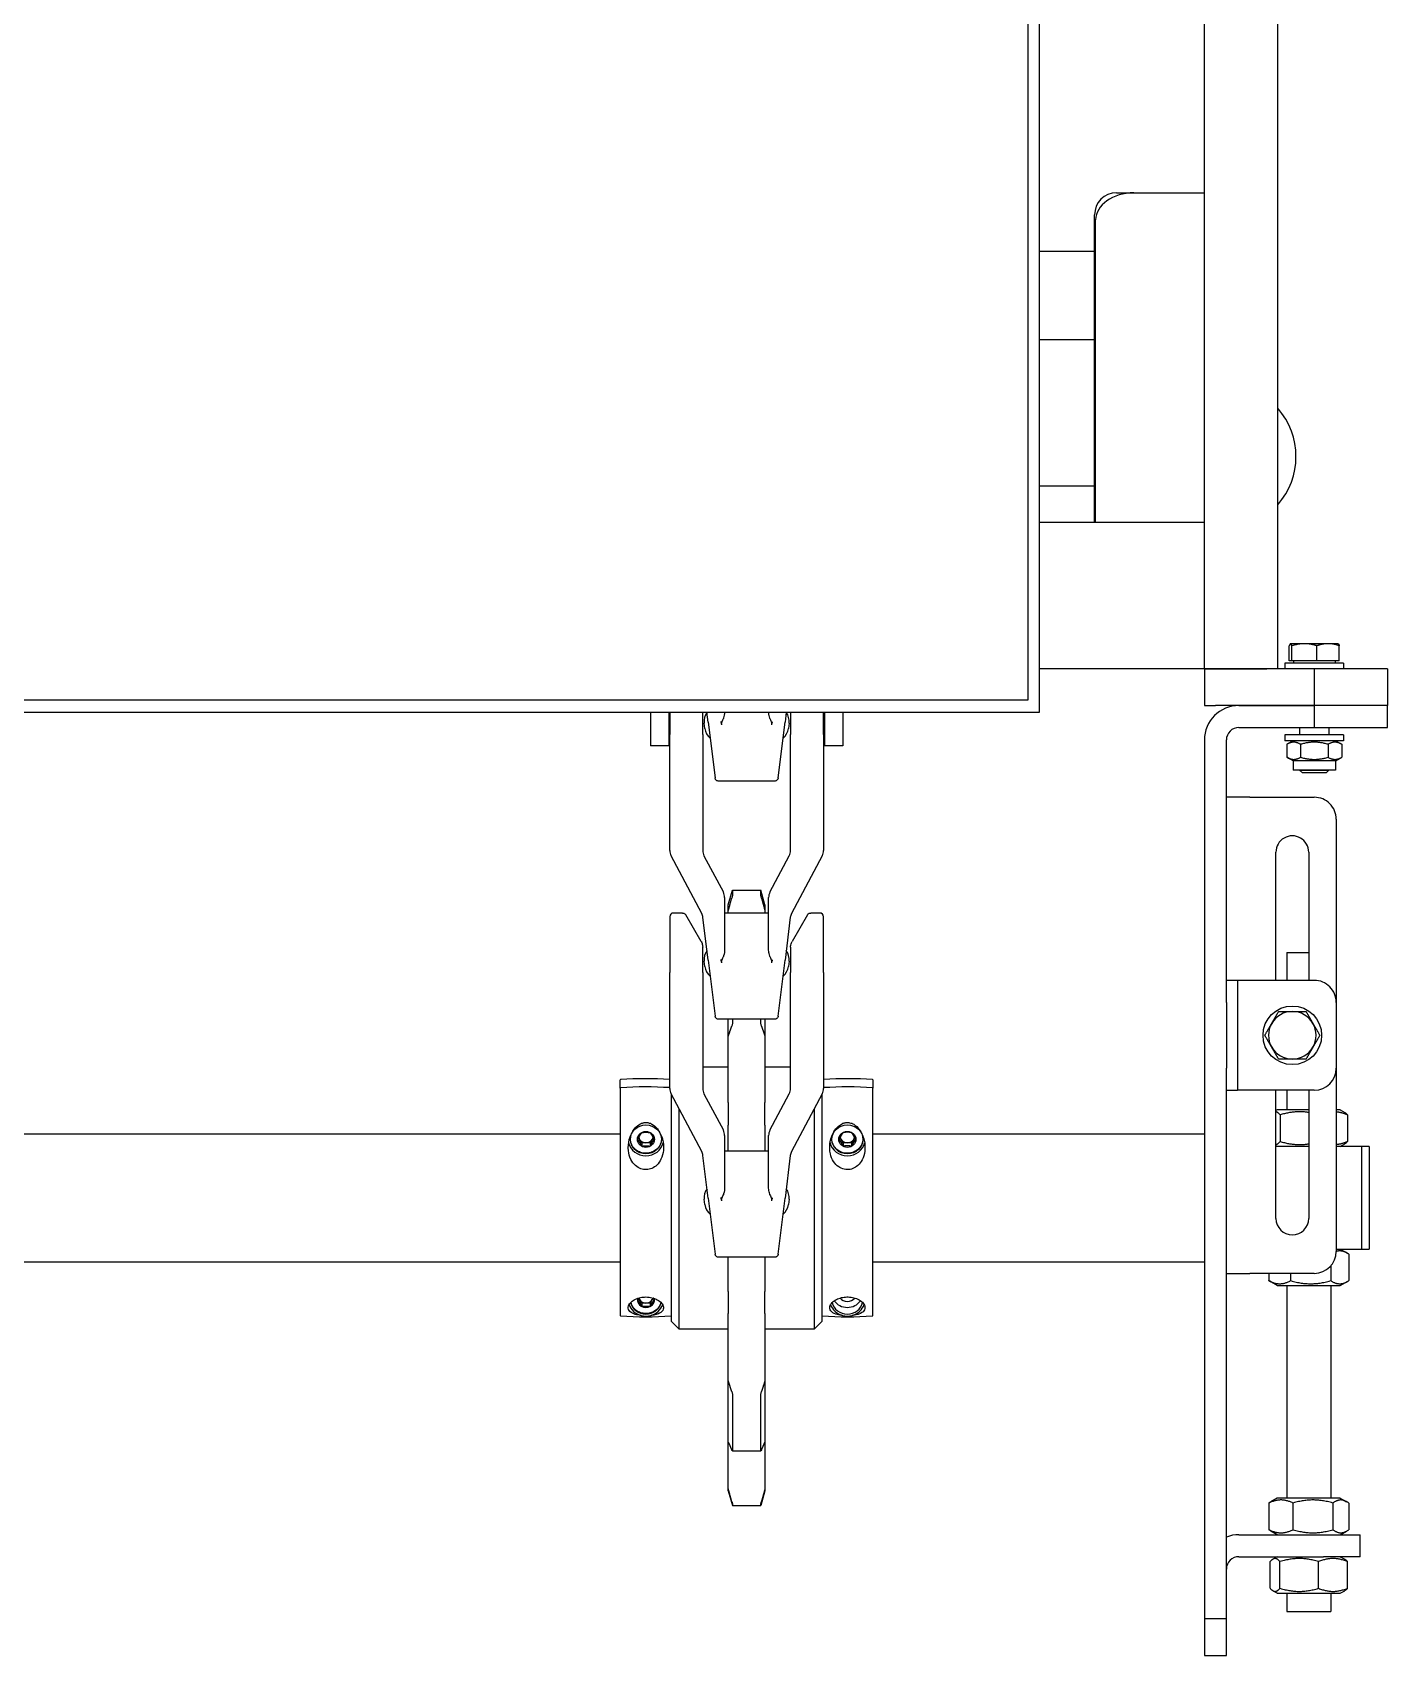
# Model space of a CAD drawing. Extents: x -3873 to 164127, y 7129 to 96529.
# Drawn here: x 43150.2 to 43520.2, y 51935.3 to 52378.5 of the extents above; entities that cross this region are included whole.
import ezdxf

# ---------------------------------------------------------------- set-up
doc = ezdxf.new("R2010")
doc.units = 0
doc.layers.add('LAYOUT', color=90, linetype='CONTINUOUS')
doc.layers.add('LAYOUT-KROMEKA', color=1, linetype='CONTINUOUS')

# ---------------------------------------------------------------- blocks, each defined once
blk = doc.blocks.new('A$Ccf7c2aec')
at = {"layer": 'LAYOUT-KROMEKA'}
for p, q in [((2763.21, 871.1), (2763.21, 321.1)), ((2766.46, 324.35), (2766.46, 867.85)), ((2613.13, 756.69), (2613.13, 435.6)), ((2648.13, 756.69), (2648.13, 435.6)), ((2660.57, 435.6), (2598.48, 435.6)), ((2660.57, 435.6), (2662.79, 435.6)), ((2601.87, 429.75), (2602.81, 430.33)), ((2602.81, 430.33), (2603.25, 430.61)), ((2645.63, 429.75), (2646.57, 430.33)), ((2646.57, 430.33), (2647.07, 430.64)), ((2601.87, 429.75), (2600.97, 429.75)), ((2601.87, 427.45), (2600.97, 427.45)), ((2601.87, 428.6), (2601.87, 429.75)), ((2601.87, 427.45), (2601.87, 428.6)), ((2602.81, 426.87), (2601.87, 427.45)), ((2603.25, 426.59), (2602.81, 426.87)), ((2645.63, 429.75), (2644.73, 429.75)), ((2645.63, 427.45), (2644.73, 427.45)), ((2645.63, 428.6), (2645.63, 429.75)), ((2645.63, 427.45), (2645.63, 428.6)), ((2646.57, 426.87), (2645.63, 427.45)), ((2647.07, 426.56), (2646.57, 426.87)), ((2763.21, 427.35), (2754.03, 427.35)), ((2754.03, 422.35), (2754.03, 427.35)), ((2596.88, 421.6), (2594.88, 419.6)), ((2596.88, 421.6), (2658.74, 421.6)), ((2643.25, 413.36), (2659.02, 421.75)), ((2660.43, 422.1), (2692.13, 422.1)), ((2707.38, 422.1), (2692.13, 422.1)), ((2708.25, 413.36), (2724.02, 421.75)), ((2708.38, 418.59), (2708.38, 421.1)), ((2725.43, 422.1), (2757.13, 422.1)), ((2763.21, 422.35), (2754.03, 422.35)), ((2763.21, 422.1), (2757.13, 422.1)), ((2654.98, 419.6), (2594.88, 419.6)), ((2594.88, 419.6), (2594.88, 406.1)), ((2700.58, 413.5), (2707.88, 417.72)), ((2628.76, 412.49), (2630.24, 412.67)), ((2630.51, 411.6), (2642.21, 413.03)), ((2659.02, 412.75), (2649.06, 407.45)), ((2692.13, 413.1), (2660.43, 413.1)), ((2666.38, 413.1), (2666.38, 406.1)), ((2692.13, 413.1), (2699.08, 413.1)), ((2693.76, 412.49), (2695.24, 412.67)), ((2695.51, 411.6), (2707.21, 413.03)), ((2724.02, 412.75), (2714.06, 407.45)), ((2757.13, 413.1), (2725.43, 413.1)), ((2757.13, 413.1), (2763.21, 413.1)), ((2758.76, 412.49), (2760.24, 412.67)), ((2614.38, 393.47), (2614.38, 408.73)), ((2630.51, 411.6), (2615.26, 409.73)), ((2679.38, 393.47), (2679.38, 408.73)), ((2695.51, 411.6), (2680.26, 409.73)), ((2744.38, 393.47), (2744.38, 408.73)), ((2760.51, 411.6), (2745.26, 409.73)), ((2760.51, 411.6), (2763.21, 411.93)), ((2550.63, 406.1), (2546.63, 404.95)), ((2546.94, 404.95), (2546.63, 404.95)), ((2546.63, 404.95), (2546.63, 397.25)), ((2550.63, 406.1), (2551.12, 406.1)), ((2551.12, 406.1), (2554.88, 406.1)), ((2554.88, 406.1), (2563.91, 406.1)), ((2561.55, 405), (2561.55, 397.2)), ((2576.55, 404.95), (2561.73, 404.95)), ((2563.91, 406.1), (2580.64, 406.1)), ((2580.64, 406.1), (2583.85, 406.1)), ((2583.85, 406.1), (2599.06, 406.1)), ((2605.01, 406.1), (2599.06, 406.1)), ((2605.01, 406.1), (2614.22, 406.1)), ((2614.22, 406.1), (2614.38, 406.1)), ((2647.65, 407.1), (2633.53, 407.1)), ((2643.38, 395.1), (2643.38, 407.1)), ((2643.38, 406.1), (2650.5, 406.1)), ((2656.67, 406.1), (2650.5, 406.1)), ((2656.67, 406.1), (2671.76, 406.1)), ((2671.76, 406.1), (2674.77, 406.1)), ((2674.77, 406.1), (2679.38, 406.1)), ((2679.38, 404.95), (2678.68, 404.95)), ((2712.65, 407.1), (2698.53, 407.1)), ((2708.38, 395.1), (2708.38, 407.1)), ((2708.38, 406.1), (2709.02, 406.1)), ((2709.02, 406.1), (2710.63, 406.1)), ((2710.63, 406.1), (2714.63, 404.95)), ((2714.63, 404.95), (2713.33, 404.95)), ((2714.63, 404.95), (2714.63, 397.25)), ((2546.63, 397.25), (2546.94, 397.25)), ((2550.63, 396.1), (2546.63, 397.25)), ((2551.12, 396.1), (2550.63, 396.1)), ((2554.88, 396.1), (2551.12, 396.1)), ((2563.91, 396.1), (2554.88, 396.1)), ((2561.73, 397.25), (2576.55, 397.25)), ((2580.64, 396.1), (2563.91, 396.1)), ((2583.85, 396.1), (2580.64, 396.1)), ((2599.06, 396.1), (2583.85, 396.1)), ((2594.88, 396.1), (2594.88, 382.6)), ((2599.06, 396.1), (2605.01, 396.1)), ((2614.22, 396.1), (2605.01, 396.1)), ((2614.38, 396.1), (2614.22, 396.1)), ((2633.53, 395.1), (2647.65, 395.1)), ((2650.5, 396.1), (2643.38, 396.1)), ((2649.06, 394.75), (2659.02, 389.45)), ((2650.5, 396.1), (2656.67, 396.1)), ((2671.76, 396.1), (2656.67, 396.1)), ((2666.38, 396.1), (2666.38, 389.1)), ((2674.77, 396.1), (2671.76, 396.1)), ((2679.38, 396.1), (2674.77, 396.1)), ((2678.68, 397.25), (2679.38, 397.25)), ((2698.53, 395.1), (2712.65, 395.1)), ((2709.02, 396.1), (2708.38, 396.1)), ((2710.63, 396.1), (2709.02, 396.1)), ((2710.63, 396.1), (2714.63, 397.25)), ((2713.33, 397.25), (2714.63, 397.25)), ((2714.06, 394.75), (2724.02, 389.45)), ((2615.26, 392.47), (2630.51, 390.6)), ((2642.21, 389.17), (2630.51, 390.6)), ((2680.26, 392.47), (2695.51, 390.6)), ((2707.21, 389.17), (2695.51, 390.6)), ((2745.26, 392.47), (2760.51, 390.6)), ((2763.21, 390.27), (2760.51, 390.6)), ((2630.24, 389.53), (2628.76, 389.71)), ((2659.02, 380.45), (2643.25, 388.84)), ((2660.43, 389.1), (2692.13, 389.1)), ((2699.08, 389.1), (2692.13, 389.1)), ((2695.24, 389.53), (2693.76, 389.71)), ((2707.88, 384.48), (2700.58, 388.7)), ((2724.02, 380.45), (2708.25, 388.84)), ((2725.43, 389.1), (2757.13, 389.1)), ((2763.21, 389.1), (2757.13, 389.1)), ((2760.24, 389.53), (2758.76, 389.71)), ((2594.88, 382.6), (2654.98, 382.6)), ((2596.88, 380.6), (2594.88, 382.6)), ((2708.38, 381.1), (2708.38, 383.61)), ((2658.74, 380.6), (2596.88, 380.6)), ((2692.13, 380.1), (2660.43, 380.1)), ((2692.13, 380.1), (2707.38, 380.1)), ((2757.13, 380.1), (2725.43, 380.1)), ((2763.21, 379.85), (2754.03, 379.85)), ((2754.03, 374.85), (2754.03, 379.85)), ((2757.13, 380.1), (2763.21, 380.1)), ((2645.63, 374.75), (2644.73, 374.75)), ((2645.63, 372.45), (2644.73, 372.45)), ((2645.63, 374.75), (2646.57, 375.33)), ((2645.63, 373.6), (2645.63, 374.75)), ((2645.63, 372.45), (2645.63, 373.6)), ((2646.57, 371.87), (2645.63, 372.45)), ((2646.57, 375.33), (2647.07, 375.64)), ((2763.21, 374.85), (2754.03, 374.85)), ((2647.07, 371.56), (2646.57, 371.87)), ((2598.48, 366.6), (2660.57, 366.6)), ((2613.13, 366.6), (2613.13, 276.1)), ((2648.13, 366.6), (2648.13, 276.1)), ((2662.79, 366.6), (2660.57, 366.6)), ((3519.96, 324.35), (2766.46, 324.35)), ((2763.21, 321.1), (3523.21, 321.1)), ((2775.03, 276.1), (2775.03, 321.1)), ((2815.03, 276.1), (2815.03, 321.1)), ((2825.03, 321.1), (2825.03, 306.1)), ((2865.03, 321.1), (2865.03, 306.1)), ((2889.03, 306.1), (2889.03, 321.1)), ((2815.03, 306.1), (2899.03, 306.1)), ((2815.03, 305.8), (2897.63, 305.8)), ((2905.03, 300.1), (2905.03, 295.33)), ((2905.03, 295.33), (2905.03, 276.1)), ((2505.63, 276.1), (2505.63, 270.1)), ((2515.63, 276.1), (2505.63, 276.1)), ((2515.63, 270.1), (2515.63, 276.1)), ((2755.63, 276.1), (2515.63, 276.1)), ((2775.03, 276.1), (2765.03, 276.1)), ((2765.03, 276.1), (2765.03, 273.1)), ((2775.03, 276.1), (2775.03, 273.1)), ((2775.03, 276.1), (3875.03, 276.1)), ((2775.03, 273.1), (2775.03, 276.1)), ((2765.03, 246.1), (2765.03, 273.1)), ((2775.03, 246.1), (2775.03, 273.1)), ((2775.03, 273.1), (2775.03, 259.1)), ((2505.63, 270.1), (2515.63, 270.1)), ((2515.63, 270.1), (2659.99, 270.1)), ((2532.63, 266.7), (2532.63, 243.6)), ((2538.63, 266.7), (2538.63, 243.6)), ((2609.99, 270.1), (2609.99, 263.7)), ((2659.99, 270.1), (2665.99, 270.1)), ((2659.99, 270.1), (2659.99, 267.1)), ((2665.99, 267.1), (2659.99, 267.1)), ((2659.99, 263.7), (2659.99, 267.1)), ((2683.99, 270.1), (2665.99, 270.1)), ((2683.99, 267.1), (2665.99, 267.1)), ((2683.99, 270.1), (2689.99, 270.1)), ((2689.99, 267.1), (2683.99, 267.1)), ((2689.99, 270.1), (2755.63, 270.1)), ((2689.99, 267.1), (2689.99, 270.1)), ((2689.99, 263.7), (2689.99, 267.1)), ((2739.99, 263.7), (2739.99, 270.1)), ((2759.03, 266.7), (2759.03, 246.1)), ((2765.03, 266.7), (2765.03, 246.1)), ((2609.99, 246.1), (2609.99, 263.7)), ((2659.99, 246.1), (2659.99, 263.7)), ((2689.99, 246.1), (2689.99, 263.7)), ((2739.99, 263.7), (2739.99, 246.1)), ((2522.63, 256.2), (2523.32, 257.4)), ((2524, 258.15), (2531.27, 258.15)), ((2532.63, 256.2), (2531.94, 257.4)), ((2538.63, 256.2), (2539.63, 257.93)), ((2547.27, 258.49), (2540, 258.49)), ((2548.63, 256.2), (2547.63, 257.93)), ((2606.63, 256.2), (2607.82, 258.26)), ((2609.99, 258.55), (2608, 258.55)), ((2517.63, 253.6), (2517.63, 241.6)), ((2522.63, 253.6), (2517.63, 253.6)), ((2522.63, 256.2), (2522.63, 239)), ((2524, 255.47), (2531.27, 255.47)), ((2548.63, 239), (2548.63, 256.2)), ((2606.63, 253.6), (2548.63, 253.6)), ((2606.63, 256.2), (2606.63, 239)), ((2624.99, 256.58), (2659.99, 256.58)), ((2644.63, 247.63), (2644.63, 256.58)), ((2644.63, 256.2), (2644.85, 256.58)), ((2653.27, 255.43), (2646, 255.43)), ((2654.63, 256.2), (2654.42, 256.58)), ((2654.63, 247.63), (2654.63, 256.2)), ((2659.99, 253.6), (2654.63, 253.6)), ((2689.99, 256.58), (2724.99, 256.58)), ((2697.63, 253.6), (2689.99, 253.6)), ((2697.63, 253.6), (2697.63, 247.63)), ((2749.93, 251.9), (2750.92, 253.61)), ((2754.45, 253.61), (2750.92, 253.61)), ((2755.43, 251.9), (2754.45, 253.61)), ((2755.43, 238.1), (2755.43, 254.1)), ((2757.03, 254.1), (2755.43, 254.1)), ((2757.03, 238.1), (2757.03, 254.1)), ((2775.03, 256.1), (3460.03, 256.1)), ((2776.63, 254.1), (2775.03, 254.1)), ((2776.63, 238.1), (2776.63, 254.1)), ((2777.23, 252.21), (2777.23, 252.93)), ((2777.23, 252.93), (2781.35, 252.93)), ((2781.93, 252.6), (2781.92, 252.63)), ((2547.27, 251.92), (2540, 251.92)), ((2609.99, 252.57), (2608, 252.57)), ((2746.63, 249.33), (2747.4, 250.1)), ((2746.63, 242.87), (2746.63, 249.33)), ((2747.4, 250.1), (2747.4, 242.1)), ((2747.43, 250.1), (2747.4, 250.1)), ((2747.43, 240.3), (2747.43, 251.9)), ((2749.93, 251.9), (2747.43, 251.9)), ((2749.93, 240.3), (2749.93, 251.9)), ((2754.45, 249.85), (2750.92, 249.85)), ((2759.03, 250.1), (2757.03, 250.1)), ((2777.23, 251.8), (2776.63, 251.8)), ((2777.23, 252.21), (2781.35, 252.21)), ((2777.23, 245.38), (2777.23, 252.21)), ((2781.93, 252.57), (2781.93, 252.6)), ((2781.93, 248.79), (2781.93, 252.57)), ((2781.93, 242.32), (2781.93, 248.79)), ((2524, 244.92), (2531.27, 244.92)), ((2659.99, 247.63), (2624.99, 247.63)), ((2724.99, 247.63), (2689.99, 247.63)), ((2759.03, 246.1), (2759.03, 226.1)), ((2765.03, 246.1), (2759.03, 246.1)), ((2775.03, 246.1), (2765.03, 246.1)), ((2765.03, 226.1), (2765.03, 246.1)), ((2765.03, 226.1), (2765.03, 246.1)), ((2775.03, 226.1), (2775.03, 246.1)), ((2777.23, 245.38), (2781.35, 245.38)), ((2777.23, 239.27), (2777.23, 245.38)), ((2522.63, 241.6), (2517.63, 241.6)), ((2532.63, 233.6), (2532.63, 243.6)), ((2538.63, 243.6), (2538.63, 233.6)), ((2547.27, 241.02), (2540, 241.02)), ((2606.63, 241.6), (2548.63, 241.6)), ((2612.01, 241.61), (2608, 241.61)), ((2665.99, 240.1), (2615.99, 240.1)), ((2616.63, 240.1), (2616.63, 233.1)), ((2644.63, 233.1), (2644.63, 240.1)), ((2654.63, 239), (2654.63, 240.1)), ((2683.99, 240.1), (2665.99, 240.1)), ((2733.99, 240.1), (2683.99, 240.1)), ((2746.63, 242.87), (2747.4, 242.1)), ((2747.43, 242.1), (2747.4, 242.1)), ((2749.93, 240.3), (2747.43, 240.3)), ((2749.93, 240.3), (2750.92, 238.59)), ((2754.45, 242.35), (2750.92, 242.35)), ((2755.43, 240.3), (2754.45, 238.59)), ((2759.03, 242.1), (2757.03, 242.1)), ((2777.23, 240.4), (2776.63, 240.4)), ((2781.93, 239.6), (2781.92, 239.57)), ((2781.93, 239.6), (2781.93, 242.32)), ((2522.63, 239), (2523.32, 237.8)), ((2524, 237.05), (2531.27, 237.05)), ((2532.63, 239), (2531.94, 237.8)), ((2538.63, 239), (2539.63, 237.27)), ((2547.27, 236.71), (2540, 236.71)), ((2548.63, 239), (2547.63, 237.27)), ((2606.63, 239), (2607.82, 236.94)), ((2615.27, 236.65), (2608, 236.65)), ((2616.63, 239), (2615.45, 236.94)), ((2644.63, 239), (2645.33, 237.79)), ((2653.27, 237.03), (2646, 237.03)), ((2654.63, 239), (2653.93, 237.79)), ((2754.45, 238.59), (2750.92, 238.59)), ((2757.03, 238.1), (2755.43, 238.1)), ((2776.63, 238.1), (2775.03, 238.1)), ((2777.23, 239.27), (2781.35, 239.27)), ((2532.63, 233.6), (2538.63, 233.6)), ((2616.63, 233.1), (2644.63, 233.1)), ((2644.63, 231.1), (2616.63, 231.1)), ((2759.03, 226.1), (2765.03, 226.1)), ((2775.03, 226.1), (2765.03, 226.1))]:
    blk.add_line(p, q, dxfattribs=at)
blk.add_circle((2674.99, 252.1), 8, dxfattribs=at)
for centre, radius, start, end in [((2696.26, 428.6), 98.12, 175.9636, 184.0364), ((2598.48, 435.5), 0.1, 90, 175.9636), ((2662.79, 435.5), 0.1, 4.0364, 90), ((2565.01, 428.6), 98.12, 356.2018, 4.0364), ((2598.48, 421.7), 0.1, 184.0364, 270), ((2660.43, 419.1), 3, 90, 118), ((2707.38, 421.1), 1, 0, 90), ((2725.43, 419.1), 3, 90, 118), ((2629.25, 408.52), 4, 96.9958, 140.527), ((2630.73, 408.7), 4, 53.4646, 96.9958), ((2641.84, 416.01), 3, 276.9958, 298), ((2660.43, 410.1), 3, 90, 118), ((2694.25, 408.52), 4, 96.9958, 140.527), ((2695.73, 408.7), 4, 53.4646, 96.9958), ((2706.84, 416.01), 3, 276.9958, 298), ((2725.43, 410.1), 3, 90, 118), ((2759.25, 408.52), 4, 96.9958, 140.527), ((2760.73, 408.7), 4, 53.4646, 96.9958), ((2647.65, 410.1), 3, 270, 298), ((2712.65, 410.1), 3, 270, 298), ((2647.65, 392.1), 3, 62, 90), ((2712.65, 392.1), 3, 62, 90), ((2629.25, 393.68), 4, 219.473, 263.0042), ((2630.73, 393.5), 4, 263.0042, 306.5354), ((2694.25, 393.68), 4, 219.473, 263.0042), ((2695.73, 393.5), 4, 263.0042, 306.5354), ((2759.25, 393.68), 4, 219.473, 263.0042), ((2760.73, 393.5), 4, 263.0042, 306.5354), ((2641.84, 386.19), 3, 62, 83.0042), ((2660.43, 392.1), 3, 242, 270), ((2706.84, 386.19), 3, 62, 83.0042), ((2725.43, 392.1), 3, 242, 270), ((2696.26, 373.6), 98.12, 175.9636, 184.0364), ((2598.48, 380.5), 0.1, 90, 175.9636), ((2660.43, 383.1), 3, 242, 270), ((2565.01, 373.6), 98.12, 355.9636, 3.7982), ((2707.38, 381.1), 1, 270, 0), ((2725.43, 383.1), 3, 242, 270), ((2598.48, 366.7), 0.1, 184.0364, 270), ((2662.79, 366.7), 0.1, 270, 355.9636), ((2899.03, 300.1), 6, 0, 90), ((2755.63, 266.7), 9.4, 0, 90), ((2529.23, 266.7), 3.4, 0, 90), ((2529.23, 266.7), 9.4, 0, 21.2048), ((2755.63, 266.7), 3.4, 0, 90), ((2674.99, 252.1), 6.5, 120, 180), ((2674.99, 252.1), 6.5, 60, 120), ((2674.99, 252.1), 6.5, 0, 60), ((2624.99, 252.1), 4.47, 90, 270), ((2724.99, 252.1), 4.47, 270, 90), ((2833.03, 271.1), 20, 228.5904, 311.4096), ((2674.99, 252.1), 6.5, 180, 240), ((2674.99, 252.1), 6.5, 300, 0), ((2615.99, 246.1), 6, 180, 270), ((2665.99, 246.1), 6, 180, 270), ((2674.99, 252.1), 6.5, 240, 300), ((2683.99, 246.1), 6, 270, 0), ((2733.99, 246.1), 6, 270, 0)]:
    blk.add_arc(centre, radius, start, end, dxfattribs=at)
for centre, major_axis, ratio, start_param, end_param in [((2660.57, 435.5), (0, 0.1), 0.931065, 4.782837, 6.283185), ((2660.57, 435.5), (-0.0076, 0.0997), 0.931726, 4.712389, 6.212737), ((2569.53, 428.6), (0, -98.13), 0.931065, 1.504506, 1.641245), ((2569.53, 428.6), (0, 98.13), 0.931065, 4.646098, 4.782837), ((2602.82, 428.6), (0, -4.82), 0.931065, 4.435713, 4.989065), ((2602.82, 428.6), (0, 4.82), 0.931065, 0.309745, 1.29412), ((2602.82, 428.6), (0, 4.25), 0.931065, 0.20262, 2.938973), ((2602.82, 428.6), (0, -2.34), 0.931065, 2.988813, 6.435965), ((2603.74, 428.6), (0, 2), 0.931065, 0.523599, 1.570796), ((2603.74, 428.6), (0, 2), 0.931065, 0.251599, 0.523599), ((2646.58, 428.6), (0, -4.82), 0.931065, 3.344773, 6.080005), ((2647.5, 428.6), (0, 2), 0.931065, 0.523599, 1.570796), ((2647.5, 428.6), (0, 2), 0.931065, 0.167006, 0.523599), ((2646.58, 428.6), (0, -4.82), 0.931065, 1.29412, 1.847472), ((2602.82, 428.6), (0, -4.82), 0.931065, 4.989065, 5.97344), ((2603.74, 428.6), (0, 2), 0.931065, 1.570796, 2.617994), ((2603.74, 428.6), (0, -2), 0.931065, 5.759587, 6.031586), ((2647.5, 428.6), (0, 2), 0.931065, 1.570796, 2.617994), ((2647.5, 428.6), (0, -2), 0.931065, 5.759587, 6.116179), ((2602.82, 373.6), (0, 4.82), 0.931065, 0.309745, 1.29412), ((2602.82, 373.6), (0, -4.25), 0.931065, 3.344212, 6.080566), ((2604.65, 373.6), (0, 4.25), 0.931065, 0.568464, 2.573129), ((2646.58, 373.6), (0, 4.82), 0.931065, 0.20318, 2.938413), ((2569.53, 373.6), (0, 98.13), 0.931065, 4.641941, 4.77868), ((2569.53, 373.6), (0, -98.13), 0.931065, 1.500348, 1.637087), ((2602.82, 373.6), (0, 4.82), 0.931065, 1.29412, 1.847472), ((2602.82, 373.6), (0, -4.82), 0.931065, 4.989065, 5.97344), ((2604.65, 373.6), (0, 2.5), 0.931065, 0.642335, 2.499258), ((2647.5, 373.6), (0, 2), 0.931065, 0.523599, 1.570796), ((2647.5, 373.6), (0, 2), 0.931065, 1.570796, 2.617994), ((2647.5, 373.6), (0, 2), 0.931065, 0.167006, 0.523599), ((2646.58, 373.6), (0, 4.82), 0.931065, 4.435713, 4.989065), ((2647.5, 373.6), (0, -2), 0.931065, 5.759587, 6.116179), ((2660.57, 366.7), (0, -0.1), 0.931065, 0, 1.500348), ((2660.57, 366.7), (-0.0076, -0.0997), 0.931726, 0.070448, 1.570796), ((2897.63, 295.33), (0, 10.47), 0.707107, 4.712389, 6.283185)]:
    blk.add_ellipse(centre, major_axis=major_axis, ratio=ratio, start_param=start_param, end_param=end_param, dxfattribs=at)
for centre, major_axis in [((2646.58, 428.6), (0, 4.25)), ((2646.58, 428.6), (0, -2.34)), ((2646.58, 373.6), (0, 4.25)), ((2646.58, 373.6), (0, 2.34))]:
    blk.add_ellipse(centre, major_axis=major_axis, ratio=0.931065, dxfattribs=at)
for points, knots in [([(2598.51, 429.92), (2598.52, 430.06), (2598.54, 430.2), (2598.63, 430.91), (2598.75, 431.44), (2599.14, 432.47), (2599.45, 432.93), (2600.22, 433.42), (2600.64, 433.48), (2601.44, 433.24), (2601.81, 433.01), (2602.44, 432.32), (2602.71, 431.93), (2603.12, 431.04), (2603.28, 430.58), (2603.48, 429.6), (2603.54, 429.1), (2603.54, 428.6), (2603.54, 428.31), (2603.52, 428.01), (2603.42, 427.18), (2603.3, 426.68), (2602.94, 425.7), (2602.69, 425.24), (2602.07, 424.42), (2601.72, 424.14), (2600.95, 423.76), (2600.54, 423.73), (2599.73, 424), (2599.37, 424.38), (2598.92, 425.26), (2598.77, 425.7), (2598.6, 426.5), (2598.55, 426.87), (2598.51, 427.27), (2598.51, 427.28), (2598.51, 427.28)], [-1.779668, -1.779668, -1.779668, -1.779668, -1.716714, -1.716714, -1.440372, -1.440372, -1.077599, -1.077599, -0.759161, -0.759161, -0.509116, -0.509116, -0.31411, -0.31411, -0.151149, -0.151149, 0, 0, 0, 0.088386, 0.088386, 0.25546, 0.25546, 0.452402, 0.452402, 0.675893, 0.675893, 0.961048, 0.961048, 1.319612, 1.319612, 1.580903, 1.580903, 1.751112, 1.751112, 1.753601, 1.753601, 1.753601, 1.753601]), ([(2602.06, 424.47), (2601.96, 424.5), (2601.86, 424.53), (2601.36, 424.7), (2600.98, 424.91), (2600.3, 425.45), (2600, 425.77), (2599.5, 426.51), (2599.31, 426.92), (2599.06, 427.79), (2599.01, 428.25), (2599.03, 429.16), (2599.11, 429.61), (2599.4, 430.47), (2599.61, 430.88), (2600.14, 431.59), (2600.46, 431.9), (2601.17, 432.4), (2601.57, 432.59), (2602.01, 432.71), (2602.03, 432.72), (2602.06, 432.73)], [1.807519, 1.807519, 1.807519, 1.807519, 1.885452, 1.885452, 2.201381, 2.201381, 2.520289, 2.520289, 2.84224, 2.84224, 3.166178, 3.166178, 3.490713, 3.490713, 3.814433, 3.814433, 4.135948, 4.135948, 4.454299, 4.454299, 4.475666, 4.475666, 4.475666, 4.475666]), ([(2650.9, 427.28), (2650.86, 427.18), (2650.81, 427.08), (2650.45, 426.42), (2650, 425.91), (2648.69, 424.87), (2647.73, 424.38), (2645.66, 423.82), (2644.61, 423.72), (2642.75, 423.9), (2641.93, 424.12), (2640.58, 424.77), (2640.04, 425.15), (2639.19, 426.02), (2638.88, 426.48), (2638.46, 427.46), (2638.34, 427.95), (2638.31, 428.97), (2638.39, 429.49), (2638.76, 430.52), (2639.07, 431.01), (2639.9, 431.94), (2640.46, 432.37), (2641.88, 433.07), (2642.69, 433.28), (2644.54, 433.49), (2645.59, 433.39), (2647.67, 432.85), (2648.64, 432.36), (2649.82, 431.44), (2650.23, 431.03), (2650.68, 430.36), (2650.8, 430.14), (2650.9, 429.92)], [-3.051014, -3.051014, -3.051014, -3.051014, -3.014723, -3.014723, -2.80739, -2.80739, -2.52083, -2.52083, -2.259007, -2.259007, -2.051649, -2.051649, -1.888736, -1.888736, -1.752775, -1.752775, -1.627213, -1.627213, -1.49698, -1.49698, -1.347366, -1.347366, -1.169927, -1.169927, -0.964952, -0.964952, -0.696837, -0.696837, -0.389905, -0.389905, -0.212859, -0.212859, -0.13699, -0.13699, -0.13699, -0.13699]), ([(2646.68, 424.35), (2646.28, 424.36), (2645.89, 424.43), (2645.12, 424.7), (2644.74, 424.91), (2644.06, 425.45), (2643.76, 425.77), (2643.26, 426.51), (2643.07, 426.92), (2642.82, 427.79), (2642.77, 428.25), (2642.79, 429.16), (2642.87, 429.61), (2643.16, 430.47), (2643.37, 430.88), (2643.9, 431.59), (2644.22, 431.9), (2644.93, 432.4), (2645.33, 432.59), (2646.04, 432.79), (2646.36, 432.84), (2646.68, 432.85)], [1.593542, 1.593542, 1.593542, 1.593542, 1.885452, 1.885452, 2.201381, 2.201381, 2.520289, 2.520289, 2.84224, 2.84224, 3.166178, 3.166178, 3.490713, 3.490713, 3.814433, 3.814433, 4.135948, 4.135948, 4.454299, 4.454299, 4.689644, 4.689644, 4.689644, 4.689644]), ([(2650.9, 429.92), (2650.95, 429.8), (2651, 429.68), (2651.13, 429.24), (2651.18, 428.92), (2651.18, 428.6), (2651.18, 428.43), (2651.17, 428.25), (2651.09, 427.8), (2651.01, 427.53), (2650.9, 427.28)], [-0.1369902, -0.1369902, -0.1369902, -0.1369902, -0.097378, -0.097378, 0, 0, 0, 0.0520691, 0.0520691, 0.1389259, 0.1389259, 0.1389259, 0.1389259]), ([(2708.38, 418.59), (2708.38, 418.48), (2708.36, 418.36), (2708.29, 418.16), (2708.24, 418.06), (2708.11, 417.89), (2708.03, 417.81), (2707.92, 417.74), (2707.9, 417.73), (2707.88, 417.72)], [0.0000243, 0.0000243, 0.0000243, 0.0000243, 0.0328926, 0.0328926, 0.0653838, 0.0653838, 0.0978897, 0.0978897, 0.1042618, 0.1042618, 0.1042618, 0.1042618]), ([(2700.58, 413.5), (2700.27, 413.32), (2699.93, 413.2), (2699.57, 413.14), (2699.48, 413.13), (2699.39, 413.11), (2699.29, 413.11), (2699.22, 413.1), (2699.15, 413.1), (2699.08, 413.1)], [0, 0, 0, 0, 0.684637, 0.684637, 0.684637, 0.86523, 0.86523, 0.86523, 1, 1, 1, 1]), ([(2614.38, 408.73), (2614.38, 408.84), (2614.4, 408.95), (2614.47, 409.16), (2614.52, 409.25), (2614.65, 409.43), (2614.74, 409.5), (2614.92, 409.62), (2615.02, 409.67), (2615.14, 409.7), (2615.17, 409.71), (2615.2, 409.72), (2615.21, 409.72), (2615.23, 409.72), (2615.24, 409.72), (2615.25, 409.72), (2615.25, 409.72), (2615.25, 409.73), (2615.26, 409.73), (2615.26, 409.73), (2615.26, 409.73), (2615.26, 409.73), (2615.26, 409.73), (2615.26, 409.73), (2615.26, 409.73), (2615.26, 409.73), (2615.26, 409.73), (2615.26, 409.73), (2615.26, 409.73), (2615.26, 409.73), (2615.26, 409.73), (2615.26, 409.73)], [0.0000031, 0.0000031, 0.0000031, 0.0000031, 0.0324341, 0.0324341, 0.064942, 0.064942, 0.0974473, 0.0974473, 0.1299526, 0.1299526, 0.137103, 0.137103, 0.1406951, 0.1406951, 0.1424933, 0.1424933, 0.1433926, 0.1433926, 0.1438423, 0.1438423, 0.1440672, 0.1440672, 0.1441796, 0.1441796, 0.1442358, 0.1442358, 0.1442639, 0.1442639, 0.144278, 0.144278, 0.144335, 0.144335, 0.144335, 0.144335]), ([(2629.76, 407.88), (2630.04, 407.95), (2630.33, 408.02), (2630.61, 408.09), (2630.62, 408.1), (2630.62, 408.1), (2630.63, 408.1)], [0, 0, 0, 0, 0.971612, 0.971612, 0.971612, 1, 1, 1, 1]), ([(2629.76, 407.88), (2629.85, 407.91), (2629.94, 407.92), (2630.18, 407.92), (2630.31, 407.89), (2630.58, 407.8), (2630.71, 407.75), (2631.05, 407.62), (2631.26, 407.54), (2631.47, 407.46)], [-1.068908, -1.068908, -1.068908, -1.068908, -1.0410443, -1.0410443, -0.9974409, -0.9974409, -0.9538374, -0.9538374, -0.8852676, -0.8852676, -0.8852676, -0.8852676]), ([(2679.38, 408.73), (2679.38, 408.84), (2679.4, 408.95), (2679.47, 409.16), (2679.52, 409.25), (2679.65, 409.43), (2679.74, 409.5), (2679.92, 409.62), (2680.02, 409.67), (2680.14, 409.7), (2680.17, 409.71), (2680.2, 409.72), (2680.21, 409.72), (2680.23, 409.72), (2680.24, 409.72), (2680.25, 409.72), (2680.25, 409.72), (2680.25, 409.73), (2680.26, 409.73), (2680.26, 409.73), (2680.26, 409.73), (2680.26, 409.73), (2680.26, 409.73), (2680.26, 409.73), (2680.26, 409.73), (2680.26, 409.73), (2680.26, 409.73), (2680.26, 409.73), (2680.26, 409.73), (2680.26, 409.73), (2680.26, 409.73), (2680.26, 409.73)], [0.0000031, 0.0000031, 0.0000031, 0.0000031, 0.0324341, 0.0324341, 0.064942, 0.064942, 0.0974473, 0.0974473, 0.1299526, 0.1299526, 0.137103, 0.137103, 0.1406951, 0.1406951, 0.1424933, 0.1424933, 0.1433926, 0.1433926, 0.1438423, 0.1438423, 0.1440672, 0.1440672, 0.1441796, 0.1441796, 0.1442358, 0.1442358, 0.1442639, 0.1442639, 0.144278, 0.144278, 0.1443135, 0.1443135, 0.1443135, 0.1443135]), ([(2694.76, 407.88), (2695.04, 407.95), (2695.33, 408.02), (2695.61, 408.09), (2695.62, 408.1), (2695.62, 408.1), (2695.63, 408.1)], [0, 0, 0, 0, 0.971612, 0.971612, 0.971612, 1, 1, 1, 1]), ([(2694.76, 407.88), (2694.85, 407.91), (2694.94, 407.92), (2695.18, 407.92), (2695.31, 407.89), (2695.58, 407.8), (2695.71, 407.75), (2696.05, 407.62), (2696.26, 407.54), (2696.47, 407.46)], [-1.068908, -1.068908, -1.068908, -1.068908, -1.0410443, -1.0410443, -0.9974409, -0.9974409, -0.9538374, -0.9538374, -0.8852676, -0.8852676, -0.8852676, -0.8852676]), ([(2744.38, 408.73), (2744.38, 408.84), (2744.4, 408.95), (2744.47, 409.16), (2744.52, 409.25), (2744.65, 409.43), (2744.74, 409.5), (2744.92, 409.62), (2745.02, 409.67), (2745.14, 409.7), (2745.17, 409.71), (2745.2, 409.72), (2745.21, 409.72), (2745.23, 409.72), (2745.24, 409.72), (2745.25, 409.72), (2745.25, 409.72), (2745.25, 409.73), (2745.26, 409.73), (2745.26, 409.73), (2745.26, 409.73), (2745.26, 409.73), (2745.26, 409.73), (2745.26, 409.73), (2745.26, 409.73), (2745.26, 409.73), (2745.26, 409.73), (2745.26, 409.73), (2745.26, 409.73), (2745.26, 409.73), (2745.26, 409.73), (2745.26, 409.73)], [0.0000031, 0.0000031, 0.0000031, 0.0000031, 0.0324341, 0.0324341, 0.064942, 0.064942, 0.0974473, 0.0974473, 0.1299526, 0.1299526, 0.137103, 0.137103, 0.1406951, 0.1406951, 0.1424933, 0.1424933, 0.1433926, 0.1433926, 0.1438423, 0.1438423, 0.1440672, 0.1440672, 0.1441796, 0.1441796, 0.1442358, 0.1442358, 0.1442639, 0.1442639, 0.144278, 0.144278, 0.1443551, 0.1443551, 0.1443551, 0.1443551]), ([(2759.76, 407.88), (2760.04, 407.95), (2760.33, 408.02), (2760.61, 408.09), (2760.62, 408.1), (2760.62, 408.1), (2760.63, 408.1)], [0, 0, 0, 0, 0.971612, 0.971612, 0.971612, 1, 1, 1, 1]), ([(2759.76, 407.88), (2759.85, 407.91), (2759.94, 407.92), (2760.18, 407.92), (2760.31, 407.89), (2760.58, 407.8), (2760.71, 407.75), (2761.05, 407.62), (2761.26, 407.54), (2761.47, 407.46)], [-1.068908, -1.068908, -1.068908, -1.068908, -1.0410443, -1.0410443, -0.9974409, -0.9974409, -0.9538374, -0.9538374, -0.8852676, -0.8852676, -0.8852676, -0.8852676]), ([(2547.73, 405.16), (2547.7, 405.15), (2547.68, 405.14), (2547.52, 405.1), (2547.4, 405.06), (2547.2, 405.01), (2547.12, 404.99), (2546.99, 404.96), (2546.95, 404.95), (2546.94, 404.95)], [0.3355607, 0.3355607, 0.3355607, 0.3355607, 0.3441888, 0.3441888, 0.3833716, 0.3833716, 0.4216652, 0.4216652, 0.4599587, 0.4599587, 0.4599587, 0.4599587]), ([(2561.73, 404.95), (2561.66, 404.95), (2561.6, 404.96), (2561.54, 404.99), (2561.54, 405.01), (2561.59, 405.06), (2561.64, 405.1), (2561.73, 405.14), (2561.75, 405.15), (2561.77, 405.16)], [0.1549528, 0.1549528, 0.1549528, 0.1549528, 0.1932464, 0.1932464, 0.23154, 0.23154, 0.2707227, 0.2707227, 0.2793508, 0.2793508, 0.2793508, 0.2793508]), ([(2577.74, 405.16), (2577.71, 405.15), (2577.69, 405.14), (2577.54, 405.1), (2577.41, 405.06), (2577.16, 405.01), (2577.02, 404.99), (2576.77, 404.96), (2576.65, 404.95), (2576.55, 404.95)], [0.3355607, 0.3355607, 0.3355607, 0.3355607, 0.3441888, 0.3441888, 0.3833716, 0.3833716, 0.4216652, 0.4216652, 0.4599587, 0.4599587, 0.4599587, 0.4599587]), ([(2633.53, 407.1), (2632.96, 407.1), (2632.26, 407.21), (2631.61, 407.41), (2631.54, 407.44), (2631.47, 407.46)], [-0.3189368, -0.3189368, -0.3189368, -0.3189368, -0.1295167, -0.1295167, -0.1071311, -0.1071311, -0.1071311, -0.1071311]), ([(2678.68, 404.95), (2678.57, 404.95), (2678.45, 404.96), (2678.19, 404.99), (2678.05, 405.01), (2677.8, 405.06), (2677.67, 405.1), (2677.53, 405.14), (2677.51, 405.15), (2677.49, 405.16)], [0.1549528, 0.1549528, 0.1549528, 0.1549528, 0.1932464, 0.1932464, 0.23154, 0.23154, 0.2707227, 0.2707227, 0.2793508, 0.2793508, 0.2793508, 0.2793508]), ([(2698.53, 407.1), (2697.96, 407.1), (2697.26, 407.21), (2696.61, 407.41), (2696.54, 407.44), (2696.47, 407.46)], [-0.3189368, -0.3189368, -0.3189368, -0.3189368, -0.1295167, -0.1295167, -0.1071311, -0.1071311, -0.1071311, -0.1071311]), ([(2713.33, 404.95), (2713.31, 404.95), (2713.26, 404.96), (2713.11, 404.99), (2713.01, 405.01), (2712.81, 405.06), (2712.68, 405.1), (2712.52, 405.14), (2712.49, 405.15), (2712.46, 405.16)], [0.1549528, 0.1549528, 0.1549528, 0.1549528, 0.1932464, 0.1932464, 0.23154, 0.23154, 0.2707227, 0.2707227, 0.2793508, 0.2793508, 0.2793508, 0.2793508]), ([(2763.21, 407.11), (2762.71, 407.14), (2762.15, 407.24), (2761.61, 407.41), (2761.54, 407.44), (2761.47, 407.46)], [-0.2850645, -0.2850645, -0.2850645, -0.2850645, -0.1295167, -0.1295167, -0.1071311, -0.1071311, -0.1071311, -0.1071311]), ([(2546.94, 397.25), (2546.95, 397.25), (2546.99, 397.24), (2547.12, 397.21), (2547.2, 397.19), (2547.4, 397.14), (2547.52, 397.1), (2547.68, 397.06), (2547.7, 397.05), (2547.73, 397.04)], [0.1549528, 0.1549528, 0.1549528, 0.1549528, 0.1932464, 0.1932464, 0.23154, 0.23154, 0.2707227, 0.2707227, 0.2793508, 0.2793508, 0.2793508, 0.2793508]), ([(2561.77, 397.04), (2561.75, 397.05), (2561.73, 397.06), (2561.64, 397.1), (2561.59, 397.14), (2561.54, 397.19), (2561.54, 397.21), (2561.6, 397.24), (2561.66, 397.25), (2561.73, 397.25)], [0.3355607, 0.3355607, 0.3355607, 0.3355607, 0.3441888, 0.3441888, 0.3833716, 0.3833716, 0.4216652, 0.4216652, 0.4599587, 0.4599587, 0.4599587, 0.4599587]), ([(2576.55, 397.25), (2576.65, 397.25), (2576.77, 397.24), (2577.02, 397.21), (2577.16, 397.19), (2577.41, 397.14), (2577.54, 397.1), (2577.69, 397.06), (2577.71, 397.05), (2577.74, 397.04)], [0.1549528, 0.1549528, 0.1549528, 0.1549528, 0.1932464, 0.1932464, 0.23154, 0.23154, 0.2707227, 0.2707227, 0.2793508, 0.2793508, 0.2793508, 0.2793508]), ([(2631.47, 394.74), (2631.26, 394.66), (2631.05, 394.58), (2630.71, 394.45), (2630.58, 394.4), (2630.31, 394.31), (2630.18, 394.28), (2629.94, 394.28), (2629.85, 394.29), (2629.76, 394.32)], [0.8852676, 0.8852676, 0.8852676, 0.8852676, 0.9538374, 0.9538374, 0.9974409, 0.9974409, 1.0410443, 1.0410443, 1.068908, 1.068908, 1.068908, 1.068908]), ([(2631.47, 394.74), (2631.51, 394.75), (2631.55, 394.76), (2631.83, 394.86), (2632.07, 394.92), (2632.68, 395.05), (2633.11, 395.1), (2633.53, 395.1)], [-0.4553156, -0.4553156, -0.4553156, -0.4553156, -0.4433521, -0.4433521, -0.371047, -0.371047, -0.2439974, -0.2439974, -0.2439974, -0.2439974]), ([(2677.49, 397.04), (2677.51, 397.05), (2677.53, 397.06), (2677.67, 397.1), (2677.8, 397.14), (2678.05, 397.19), (2678.19, 397.21), (2678.45, 397.24), (2678.57, 397.25), (2678.68, 397.25)], [0.3355607, 0.3355607, 0.3355607, 0.3355607, 0.3441888, 0.3441888, 0.3833716, 0.3833716, 0.4216652, 0.4216652, 0.4599587, 0.4599587, 0.4599587, 0.4599587]), ([(2696.47, 394.74), (2696.26, 394.66), (2696.05, 394.58), (2695.71, 394.45), (2695.58, 394.4), (2695.31, 394.31), (2695.18, 394.28), (2694.94, 394.28), (2694.85, 394.29), (2694.76, 394.32)], [0.8852676, 0.8852676, 0.8852676, 0.8852676, 0.9538374, 0.9538374, 0.9974409, 0.9974409, 1.0410443, 1.0410443, 1.068908, 1.068908, 1.068908, 1.068908]), ([(2696.47, 394.74), (2696.51, 394.75), (2696.55, 394.76), (2696.83, 394.86), (2697.07, 394.92), (2697.68, 395.05), (2698.11, 395.1), (2698.53, 395.1)], [-0.4553156, -0.4553156, -0.4553156, -0.4553156, -0.4433521, -0.4433521, -0.371047, -0.371047, -0.2439974, -0.2439974, -0.2439974, -0.2439974]), ([(2712.46, 397.04), (2712.49, 397.05), (2712.52, 397.06), (2712.68, 397.1), (2712.81, 397.14), (2713.01, 397.19), (2713.11, 397.21), (2713.26, 397.24), (2713.31, 397.25), (2713.33, 397.25)], [0.3355607, 0.3355607, 0.3355607, 0.3355607, 0.3441888, 0.3441888, 0.3833716, 0.3833716, 0.4216652, 0.4216652, 0.4599587, 0.4599587, 0.4599587, 0.4599587]), ([(2761.47, 394.74), (2761.26, 394.66), (2761.05, 394.58), (2760.71, 394.45), (2760.58, 394.4), (2760.31, 394.31), (2760.18, 394.28), (2759.94, 394.28), (2759.85, 394.29), (2759.76, 394.32)], [0.8852676, 0.8852676, 0.8852676, 0.8852676, 0.9538374, 0.9538374, 0.9974409, 0.9974409, 1.0410443, 1.0410443, 1.068908, 1.068908, 1.068908, 1.068908]), ([(2761.47, 394.74), (2761.51, 394.75), (2761.55, 394.76), (2761.83, 394.86), (2762.07, 394.92), (2762.58, 395.03), (2762.9, 395.07), (2763.21, 395.09)], [-0.4553156, -0.4553156, -0.4553156, -0.4553156, -0.4433521, -0.4433521, -0.371047, -0.371047, -0.2761533, -0.2761533, -0.2761533, -0.2761533]), ([(2615.26, 392.47), (2615.23, 392.48), (2615.2, 392.48), (2615.14, 392.5), (2615.11, 392.5), (2615.02, 392.53), (2614.96, 392.56), (2614.83, 392.63), (2614.76, 392.68), (2614.64, 392.79), (2614.59, 392.86), (2614.5, 393), (2614.46, 393.07), (2614.4, 393.25), (2614.38, 393.36), (2614.38, 393.47)], [0, 0, 0, 0, 0.0095368, 0.0095368, 0.0189869, 0.0189869, 0.0372936, 0.0372936, 0.0624864, 0.0624864, 0.0876792, 0.0876792, 0.112872, 0.112872, 0.1445015, 0.1445015, 0.1445015, 0.1445015]), ([(2630.63, 394.1), (2630.62, 394.1), (2630.62, 394.1), (2630.61, 394.11), (2630.33, 394.18), (2630.04, 394.25), (2629.76, 394.32)], [0, 0, 0, 0, 0.028388, 0.028388, 0.028388, 1, 1, 1, 1]), ([(2680.26, 392.47), (2680.23, 392.48), (2680.2, 392.48), (2680.14, 392.5), (2680.11, 392.5), (2680.02, 392.53), (2679.96, 392.56), (2679.83, 392.63), (2679.76, 392.68), (2679.64, 392.79), (2679.59, 392.86), (2679.5, 393), (2679.46, 393.07), (2679.4, 393.25), (2679.38, 393.36), (2679.38, 393.47)], [0, 0, 0, 0, 0.0095368, 0.0095368, 0.0189869, 0.0189869, 0.0372936, 0.0372936, 0.0624864, 0.0624864, 0.0876792, 0.0876792, 0.112872, 0.112872, 0.1445015, 0.1445015, 0.1445015, 0.1445015]), ([(2695.63, 394.1), (2695.62, 394.1), (2695.62, 394.1), (2695.61, 394.11), (2695.33, 394.18), (2695.04, 394.25), (2694.76, 394.32)], [0, 0, 0, 0, 0.028388, 0.028388, 0.028388, 1, 1, 1, 1]), ([(2745.26, 392.47), (2745.2, 392.48), (2745.14, 392.5), (2745.02, 392.53), (2744.96, 392.56), (2744.83, 392.63), (2744.76, 392.68), (2744.64, 392.79), (2744.59, 392.86), (2744.5, 393), (2744.46, 393.07), (2744.4, 393.25), (2744.38, 393.36), (2744.38, 393.47)], [0, 0, 0, 0, 0.0189655, 0.0189655, 0.0372722, 0.0372722, 0.062465, 0.062465, 0.0876578, 0.0876578, 0.1128506, 0.1128506, 0.1444801, 0.1444801, 0.1444801, 0.1444801]), ([(2760.63, 394.1), (2760.62, 394.1), (2760.62, 394.1), (2760.61, 394.11), (2760.33, 394.18), (2760.04, 394.25), (2759.76, 394.32)], [0, 0, 0, 0, 0.028388, 0.028388, 0.028388, 1, 1, 1, 1]), ([(2699.08, 389.1), (2699.46, 389.1), (2699.84, 389.03), (2700.2, 388.88), (2700.33, 388.83), (2700.46, 388.77), (2700.58, 388.7)], [0, 0, 0, 0, 0.729999, 0.729999, 0.729999, 1, 1, 1, 1]), ([(2707.88, 384.48), (2707.98, 384.43), (2708.06, 384.36), (2708.21, 384.19), (2708.26, 384.1), (2708.35, 383.9), (2708.37, 383.79), (2708.38, 383.66), (2708.38, 383.64), (2708.38, 383.61)], [0, 0, 0, 0, 0.0323681, 0.0323681, 0.0648784, 0.0648784, 0.0973836, 0.0973836, 0.104244, 0.104244, 0.104244, 0.104244]), ([(2598.51, 374.92), (2598.52, 375.02), (2598.53, 375.12), (2598.61, 375.78), (2598.72, 376.29), (2599.07, 377.33), (2599.36, 377.82), (2600.1, 378.38), (2600.52, 378.48), (2601.33, 378.3), (2601.71, 378.08), (2602.36, 377.43), (2602.64, 377.05), (2603.07, 376.18), (2603.24, 375.72), (2603.46, 374.74), (2603.53, 374.25), (2603.55, 373.23), (2603.5, 372.71), (2603.3, 371.68), (2603.14, 371.19), (2602.71, 370.26), (2602.42, 369.83), (2601.73, 369.13), (2601.35, 368.92), (2600.55, 368.71), (2600.13, 368.81), (2599.38, 369.35), (2599.09, 369.84), (2598.76, 370.76), (2598.66, 371.17), (2598.56, 371.84), (2598.53, 372.06), (2598.51, 372.28)], [-3.051014, -3.051014, -3.051014, -3.051014, -3.014723, -3.014723, -2.80739, -2.80739, -2.52083, -2.52083, -2.259007, -2.259007, -2.051649, -2.051649, -1.888736, -1.888736, -1.752775, -1.752775, -1.627213, -1.627213, -1.49698, -1.49698, -1.347366, -1.347366, -1.169927, -1.169927, -0.964952, -0.964952, -0.696837, -0.696837, -0.389905, -0.389905, -0.212859, -0.212859, -0.13699, -0.13699, -0.13699, -0.13699]), ([(2650.9, 372.28), (2650.84, 372.14), (2650.77, 372), (2650.35, 371.29), (2649.85, 370.76), (2648.45, 369.73), (2647.45, 369.27), (2645.37, 368.78), (2644.33, 368.72), (2642.51, 368.96), (2641.72, 369.19), (2640.42, 369.88), (2639.89, 370.27), (2639.1, 371.16), (2638.8, 371.62), (2638.42, 372.6), (2638.32, 373.1), (2638.32, 373.6), (2638.32, 373.89), (2638.36, 374.19), (2638.54, 375.02), (2638.77, 375.52), (2639.44, 376.5), (2639.93, 376.96), (2641.18, 377.78), (2641.91, 378.06), (2643.6, 378.44), (2644.57, 378.47), (2646.65, 378.2), (2647.71, 377.82), (2649.23, 376.94), (2649.78, 376.5), (2650.47, 375.7), (2650.72, 375.33), (2650.9, 374.93), (2650.9, 374.92), (2650.9, 374.92)], [-1.779668, -1.779668, -1.779668, -1.779668, -1.716714, -1.716714, -1.440372, -1.440372, -1.077599, -1.077599, -0.759161, -0.759161, -0.509116, -0.509116, -0.31411, -0.31411, -0.151149, -0.151149, 0, 0, 0, 0.088386, 0.088386, 0.25546, 0.25546, 0.452402, 0.452402, 0.675893, 0.675893, 0.961048, 0.961048, 1.319612, 1.319612, 1.580903, 1.580903, 1.751112, 1.751112, 1.753601, 1.753601, 1.753601, 1.753601]), ([(2646.68, 369.35), (2646.28, 369.36), (2645.89, 369.43), (2645.12, 369.7), (2644.74, 369.91), (2644.06, 370.45), (2643.76, 370.77), (2643.26, 371.51), (2643.07, 371.92), (2642.82, 372.79), (2642.77, 373.25), (2642.79, 374.16), (2642.87, 374.61), (2643.16, 375.47), (2643.37, 375.88), (2643.9, 376.59), (2644.22, 376.9), (2644.93, 377.4), (2645.33, 377.59), (2646.04, 377.79), (2646.36, 377.84), (2646.68, 377.85)], [4.735134, 4.735134, 4.735134, 4.735134, 5.027044, 5.027044, 5.342973, 5.342973, 5.661881, 5.661881, 5.983833, 5.983833, 6.307771, 6.307771, 6.632306, 6.632306, 6.956026, 6.956026, 7.277541, 7.277541, 7.595892, 7.595892, 7.831236, 7.831236, 7.831236, 7.831236]), ([(2650.9, 374.92), (2651.03, 374.62), (2651.12, 374.31), (2651.2, 373.65), (2651.19, 373.32), (2651.07, 372.74), (2651, 372.51), (2650.9, 372.28)], [-2.1286008, -2.1286008, -2.1286008, -2.1286008, -2.0041788, -2.0041788, -1.8770627, -1.8770627, -1.779668, -1.779668, -1.779668, -1.779668])]:
    blk.add_open_spline(points, degree=3, knots=knots, dxfattribs=at)
for points, weights in [([(2602.83, 430.91), (2602.02, 430.33), (2600.97, 429.75)], [1.40804968011, 1.62587572369, 1.40804968011]), ([(2603.23, 430.69), (2603.04, 430.79), (2602.83, 430.91)], [1.47204831653, 1.44702157357, 1.40804968011]), ([(2646.59, 430.91), (2645.78, 430.33), (2644.73, 429.75)], [1.40804968011, 1.62587572369, 1.40804968011]), ([(2648.45, 429.75), (2647.64, 430.33), (2646.59, 430.91)], [1.40804968011, 1.62587572369, 1.40804968011]), ([(2600.97, 429.75), (2601.09, 428.6), (2600.97, 427.45)], [1.40804968011, 1.62587572369, 1.40804968011]), ([(2600.97, 427.45), (2602.02, 426.87), (2602.83, 426.29)], [1.40804968011, 1.62587572369, 1.40804968011]), ([(2602.83, 426.29), (2603.04, 426.41), (2603.23, 426.51)], [1.40804968011, 1.44702157357, 1.47204831653]), ([(2644.73, 429.75), (2644.85, 428.6), (2644.73, 427.45)], [1.40804968011, 1.62587572369, 1.40804968011]), ([(2644.73, 427.45), (2645.78, 426.87), (2646.59, 426.29)], [1.40804968011, 1.62587572369, 1.40804968011]), ([(2646.59, 426.29), (2647.64, 426.87), (2648.45, 427.45)], [1.40804968011, 1.62587572369, 1.40804968011]), ([(2648.45, 429.75), (2648.57, 428.6), (2648.45, 427.45)], [1.40804968011, 1.62587572369, 1.40804968011]), ([(2547.73, 405.16), (2549.46, 405.64), (2551.12, 406.1)], [1.00009365722, 1.00027150866, 1]), ([(2563.91, 406.1), (2562.86, 405.64), (2561.77, 405.16)], [1, 1.00027150864, 1.00009365722]), ([(2577.74, 405.16), (2579.22, 405.64), (2580.64, 406.1)], [1.00009365722, 1.00027150866, 1]), ([(2674.77, 406.1), (2676.1, 405.64), (2677.49, 405.16)], [1, 1.00027150864, 1.00009365722]), ([(2709.02, 406.1), (2710.71, 405.64), (2712.46, 405.16)], [1, 1.00027150864, 1.00009365722]), ([(2551.12, 396.1), (2549.46, 396.56), (2547.73, 397.04)], [1, 1.00027150866, 1.00009365722]), ([(2561.77, 397.04), (2562.86, 396.56), (2563.91, 396.1)], [1.00009365722, 1.00027150864, 1]), ([(2580.64, 396.1), (2579.22, 396.56), (2577.74, 397.04)], [1, 1.00027150866, 1.00009365722]), ([(2677.49, 397.04), (2676.1, 396.56), (2674.77, 396.1)], [1.00009365722, 1.00027150864, 1]), ([(2712.46, 397.04), (2710.71, 396.56), (2709.02, 396.1)], [1.00009365722, 1.00027150864, 1]), ([(2646.59, 375.91), (2645.78, 375.33), (2644.73, 374.75)], [1.40804968011, 1.62587572369, 1.40804968011]), ([(2644.73, 372.45), (2644.85, 373.6), (2644.73, 374.75)], [1.40804968011, 1.62587572369, 1.40804968011]), ([(2644.73, 372.45), (2645.78, 371.87), (2646.59, 371.29)], [1.40804968011, 1.62587572369, 1.40804968011]), ([(2648.45, 374.75), (2647.64, 375.33), (2646.59, 375.91)], [1.40804968011, 1.62587572369, 1.40804968011]), ([(2646.59, 371.29), (2647.64, 371.87), (2648.45, 372.45)], [1.40804968011, 1.62587572369, 1.40804968011]), ([(2648.45, 372.45), (2648.57, 373.6), (2648.45, 374.75)], [1.40804968011, 1.62587572369, 1.40804968011]), ([(2524, 258.15), (2522.42, 256.81), (2524, 255.47)], [1, 1.15470053838, 1]), ([(2531.27, 255.47), (2532.85, 256.81), (2531.27, 258.15)], [1, 1.15470053838, 1]), ([(2540, 258.49), (2538.42, 255.2), (2540, 251.92)], [1, 1.15470053838, 1]), ([(2539.63, 257.93), (2539.79, 258.2), (2540, 258.49)], [1.0320687716, 1.01816804189, 1]), ([(2547.27, 251.92), (2548.85, 255.2), (2547.27, 258.49)], [1, 1.15470053838, 1]), ([(2547.27, 258.49), (2547.48, 258.2), (2547.63, 257.93)], [1, 1.01816804189, 1.0320687716]), ([(2608, 258.55), (2606.42, 255.56), (2608, 252.57)], [1, 1.15470053838, 1]), ([(2607.82, 258.26), (2607.9, 258.4), (2608, 258.55)], [1.01559957791, 1.00823852928, 1]), ([(2668.49, 255.85), (2670.23, 256.86), (2671.74, 257.73)], [1, 1.0379548493, 1]), ([(2671.74, 257.73), (2673.25, 258.6), (2674.99, 259.61)], [1, 1.0379548493, 1]), ([(2674.99, 259.61), (2676.73, 258.6), (2678.24, 257.73)], [1, 1.0379548493, 1]), ([(2678.24, 257.73), (2679.75, 256.86), (2681.49, 255.85)], [1, 1.0379548493, 1]), ([(2524, 255.47), (2522.42, 250.2), (2524, 244.92)], [1, 1.15470053838, 1]), ([(2531.27, 244.92), (2532.85, 250.2), (2531.27, 255.47)], [1, 1.15470053838, 1]), ([(2646, 255.43), (2644.77, 251.32), (2645.36, 247.63)], [1, 1.11634369985, 1.05769309604]), ([(2645.18, 256.58), (2645.29, 256.04), (2646, 255.43)], [1.07496891086, 1.06377828672, 1]), ([(2653.27, 255.43), (2653.97, 256.04), (2654.09, 256.58)], [1, 1.06377828672, 1.07496891086]), ([(2653.91, 247.63), (2654.5, 251.32), (2653.27, 255.43)], [1.05769309604, 1.11634369985, 1]), ([(2668.49, 252.1), (2668.49, 253.84), (2668.49, 255.85)], [1, 1.0379548493, 1]), ([(2681.49, 255.85), (2681.49, 253.84), (2681.49, 252.1)], [1, 1.0379548493, 1]), ([(2750.92, 253.61), (2749.83, 251.73), (2750.92, 249.85)], [1, 1.15470053838, 1]), ([(2754.45, 249.85), (2755.53, 251.73), (2754.45, 253.61)], [1, 1.15470053838, 1]), ([(2781.93, 252.57), (2781.93, 252.74), (2781.35, 252.93)], [1, 1.0379548493, 1]), ([(2540, 251.92), (2538.42, 246.47), (2540, 241.02)], [1, 1.15470053838, 1]), ([(2547.27, 241.02), (2548.85, 246.47), (2547.27, 251.92)], [1, 1.15470053838, 1]), ([(2608, 252.57), (2606.42, 247.09), (2608, 241.61)], [1, 1.15470053838, 1]), ([(2668.49, 248.35), (2668.49, 250.36), (2668.49, 252.1)], [1, 1.0379548493, 1]), ([(2671.74, 246.47), (2670.23, 247.34), (2668.49, 248.35)], [1, 1.0379548493, 1]), ([(2681.49, 248.35), (2679.75, 247.34), (2678.24, 246.47)], [1, 1.0379548493, 1]), ([(2681.49, 252.1), (2681.49, 250.36), (2681.49, 248.35)], [1, 1.0379548493, 1]), ([(2750.92, 249.85), (2749.83, 246.1), (2750.92, 242.35)], [1, 1.15470053838, 1]), ([(2754.45, 242.35), (2755.53, 246.1), (2754.45, 249.85)], [1, 1.15470053838, 1]), ([(2781.35, 252.21), (2781.93, 252.4), (2781.93, 252.57)], [1, 1.0379548493, 1]), ([(2781.93, 248.79), (2781.93, 250.38), (2781.35, 252.21)], [1, 1.0379548493, 1]), ([(2781.35, 245.38), (2781.93, 247.21), (2781.93, 248.79)], [1, 1.0379548493, 1]), ([(2524, 244.92), (2522.42, 240.99), (2524, 237.05)], [1, 1.15470053838, 1]), ([(2531.27, 237.05), (2532.85, 240.99), (2531.27, 244.92)], [1, 1.15470053838, 1]), ([(2674.99, 244.59), (2673.25, 245.6), (2671.74, 246.47)], [1, 1.0379548493, 1]), ([(2678.24, 246.47), (2676.73, 245.6), (2674.99, 244.59)], [1, 1.0379548493, 1]), ([(2781.93, 242.32), (2781.93, 243.74), (2781.35, 245.38)], [1, 1.0379548493, 1]), ([(2540, 241.02), (2538.42, 238.87), (2540, 236.71)], [1, 1.15470053838, 1]), ([(2547.27, 236.71), (2548.85, 238.87), (2547.27, 241.02)], [1, 1.15470053838, 1]), ([(2608, 241.61), (2606.42, 239.13), (2608, 236.65)], [1, 1.15470053838, 1]), ([(2615.27, 236.65), (2616.43, 238.48), (2615.98, 240.1)], [1, 1.10949109405, 1.0639950135]), ([(2645.2, 240.1), (2645.34, 238.67), (2646, 237.03)], [1.07319796824, 1.05942872919, 1]), ([(2653.27, 237.03), (2653.93, 238.67), (2654.07, 240.1)], [1, 1.05942872919, 1.07319796824]), ([(2750.92, 242.35), (2749.83, 240.47), (2750.92, 238.59)], [1, 1.15470053838, 1]), ([(2754.45, 238.59), (2755.53, 240.47), (2754.45, 242.35)], [1, 1.15470053838, 1]), ([(2781.35, 239.27), (2781.93, 240.91), (2781.93, 242.32)], [1, 1.0379548493, 1]), ([(2781.92, 239.57), (2781.84, 239.43), (2781.35, 239.27)], [1.01093100933, 1.03133461853, 1]), ([(2524, 237.05), (2523.53, 237.45), (2523.32, 237.8)], [1, 1.04158135675, 1.0608097308]), ([(2531.94, 237.8), (2531.74, 237.45), (2531.27, 237.05)], [1.0608097308, 1.04158135675, 1]), ([(2646, 237.03), (2645.54, 237.43), (2645.33, 237.79)], [1, 1.04070540454, 1.05998968184]), ([(2653.93, 237.79), (2653.73, 237.43), (2653.27, 237.03)], [1.05998968184, 1.04070540454, 1]), ([(2616.63, 233.1), (2616.63, 231.88), (2616.63, 231.1)], [1, 1.00686836792, 1]), ([(2644.63, 231.1), (2644.63, 231.88), (2644.63, 233.1)], [1, 1.00686836792, 1])]:
    blk.add_rational_spline(points, weights, degree=2, dxfattribs=at)

msp = doc.modelspace()

# ---------------------------------------------------------------- block references
at = {"layer": 'LAYOUT', "color": 4, "linetype": 'Continuous', "ltscale": 20, "rotation": 89.99999999999999}
msp.add_blockref('A$Ccf7c2aec', (43746.26, 49429.67), dxfattribs=at)

doc.saveas('drawing.dxf')
